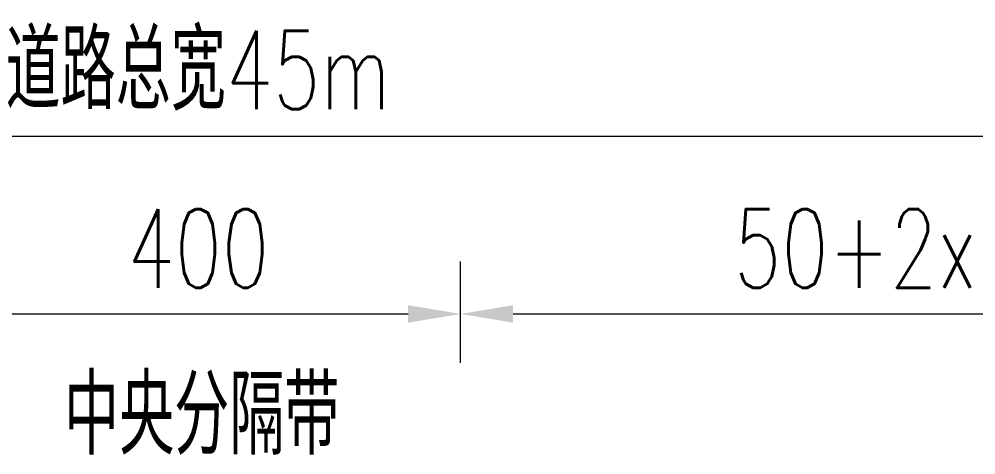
# Model space of a CAD drawing. Extents: x -1568 to -728, y -1287 to -990.
# Drawn here: x -1360.1 to -1323.62, y -1156.76 to -1140.13 of the extents above; entities that cross this region are included whole.
import ezdxf

# ---------------------------------------------------------------- set-up
doc = ezdxf.new("R2010")
doc.units = 0
doc.header["$LTSCALE"] = 5
doc.layers.get('Defpoints').update_dxf_attribs({"linetype": 'CONTINUOUS'})
doc.layers.add('文字', color=7, linetype='CONTINUOUS')
doc.layers.add('标注', color=4, linetype='CONTINUOUS', lineweight=15)
doc.styles.get("Standard").update_dxf_attribs({"font": 'simplex1.shx', "width": 0.7, "bigfont": 'hztxt.shx'})
doc.dimstyles.new('比例1：200', dxfattribs={"dimtxt": 3, "dimasz": 2, "dimexe": 2, "dimexo": 1, "dimgap": 1, "dimtad": 1, "dimlfac": 20, "dimzin": 13, "dimdsep": 46, "dimtxsty": 'Standard', "dimcen": -0.09, "dimclrd": 256, "dimclre": 256, "dimclrt": 7, "dimaunit": 1, "dimadec": 0, "dimazin": 2, "dimtfac": 0.0005, "dimtix": 1, "dimtmove": 2, "dimatfit": 3, "dimfxl": 0, "dimtolj": 1, "dimtzin": 13, "dimlwd": -1, "dimlwe": -1, "dimarcsym": 0})

# ---------------------------------------------------------------- blocks, each defined once
blk = doc.blocks.new('*D24')
at = {"layer": 'Defpoints', "color": 0}
for p in [(-1343.269, -1151.383), (-1363.269, -1154.247), (-1343.269, -1154.247)]:
    blk.add_point(p, dxfattribs=at)
at = {"layer": '标注'}
for p, q in [((-1363.269, -1153.247), (-1363.269, -1149.383)), ((-1343.269, -1153.247), (-1343.269, -1149.383)), ((-1361.269, -1151.383), (-1345.269, -1151.383))]:
    blk.add_line(p, q, dxfattribs=at)
for points in [[(-1361.269, -1151.049), (-1361.269, -1151.716), (-1363.269, -1151.383)], [(-1345.269, -1151.049), (-1345.269, -1151.716), (-1343.269, -1151.383)]]:
    blk.add_solid(points, dxfattribs=at)
at = {"layer": '标注', "color": 7, "insert": (-1353.269, -1148.883), "char_height": 3, "attachment_point": 5}
blk.add_mtext('\\A1;400', dxfattribs=at)
blk = doc.blocks.new('*D25')
at = {"layer": 'Defpoints', "color": 0}
for p in [(-1284.519, -1151.383), (-1343.269, -1154.247), (-1284.519, -1154.247)]:
    blk.add_point(p, dxfattribs=at)
at = {"layer": '标注'}
for p, q in [((-1343.269, -1153.247), (-1343.269, -1149.383)), ((-1284.519, -1153.247), (-1284.519, -1149.383)), ((-1341.269, -1151.383), (-1286.519, -1151.383))]:
    blk.add_line(p, q, dxfattribs=at)
for points in [[(-1341.269, -1151.049), (-1341.269, -1151.716), (-1343.269, -1151.383)], [(-1286.519, -1151.049), (-1286.519, -1151.716), (-1284.519, -1151.383)]]:
    blk.add_solid(points, dxfattribs=at)
at = {"layer": '标注', "color": 7, "insert": (-1313.894, -1148.883), "char_height": 3, "attachment_point": 5}
blk.add_mtext('\\A1;50+2x350+375+50=1175', dxfattribs=at)
blk = doc.blocks.new('*D26')
at = {"layer": 'Defpoints', "color": 0}
for p in [(-1240.769, -1144.603), (-1465.769, -1154.247), (-1240.769, -1154.247)]:
    blk.add_point(p, dxfattribs=at)
at = {"layer": '标注'}
for p, q in [((-1465.769, -1153.247), (-1465.769, -1142.603)), ((-1240.769, -1153.247), (-1240.769, -1142.603)), ((-1463.769, -1144.603), (-1242.769, -1144.603))]:
    blk.add_line(p, q, dxfattribs=at)
for points in [[(-1463.769, -1144.27), (-1463.769, -1144.937), (-1465.769, -1144.603)], [(-1242.769, -1144.27), (-1242.769, -1144.937), (-1240.769, -1144.603)]]:
    blk.add_solid(points, dxfattribs=at)
at = {"layer": '标注', "color": 7, "insert": (-1353.269, -1142.103), "char_height": 3, "attachment_point": 5}
blk.add_mtext('\\A1;道路总宽45m', dxfattribs=at)

msp = doc.modelspace()

# ---------------------------------------------------------------- texts
at = {"layer": '文字', "width": 0.7}
msp.add_text('中央分隔带', height=3, dxfattribs=at).set_placement((-1358.38915, -1156.74911))

# ---------------------------------------------------------------- dimensions: what is measured, and where the dimension line sits
at = {"layer": '标注'}
for base, p1, p2, text, picture, middle in [((-1240.7689, -1144.60328), (-1465.7689, -1154.24719), (-1240.7689, -1154.24719), '道路总宽45m', '*D26', (-1353.2689, -1142.10328)), ((-1343.2689, -1151.38273), (-1363.2689, -1154.24719), (-1343.2689, -1154.24719), '400', '*D24', (-1353.2689, -1148.88273)), ((-1284.5189, -1151.38273), (-1343.2689, -1154.24719), (-1284.5189, -1154.24719), '50+2x350+375+50=1175', '*D25', (-1313.8939, -1148.88273))]:
    dim = msp.add_linear_dim(base=base, p1=p1, p2=p2, text=text, dimstyle='比例1：200', override={"dimtxsty": 'Standard'}, dxfattribs=at)
    dim.commit()
    dim.dimension.update_dxf_attribs({"geometry": picture, "text_midpoint": middle})

doc.saveas('drawing.dxf')
